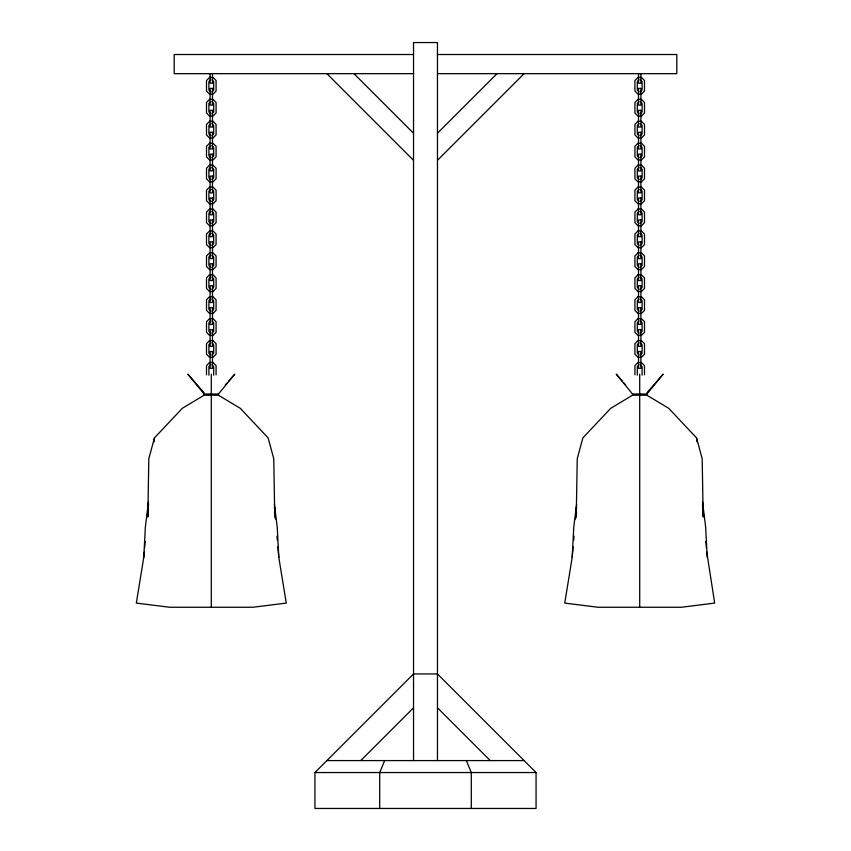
<?xml version="1.0" encoding="UTF-8"?>
<svg xmlns="http://www.w3.org/2000/svg" width="851" height="851" viewBox="0 0 851 851"><rect width="100%" height="100%" fill="white"/><g stroke="black" fill="none" stroke-linecap="round" stroke-linejoin="round"><path stroke-width="1.28" d="M277.883 546.81L278.809 557.416L286.255 603.082L253.002 607.252L169.572 607.252L136.33 603.082L143.766 557.416L145.351 527.077L148.499 501.675M706.766 552.118L714.67 603.082L681.428 607.252L597.998 607.252L564.745 603.082L572.191 557.416L573.776 527.077L576.616 504.207M148.531 504.239L147.808 517.025L148.819 458.721L154.446 437.893L182.316 408.299L204.112 395.215L218.473 395.215L240.259 408.299L268.129 437.893L273.756 458.721L274.767 517.025L274.479 511.908M576.521 511.908L576.233 517.025L577.244 458.721L582.871 437.893L610.741 408.299L632.527 395.215L646.888 395.215L668.684 408.299L696.554 437.893L702.181 458.721L703.192 517.025L702.469 504.239M143.766 557.416L144.234 552.118M144.574 548.14L145.149 541.513M147.329 516.344L147.67 512.376M147.904 509.728L148.478 503.101M572.191 557.416L573.117 546.81M573.691 540.194L574.031 536.215M575.521 519.004L575.755 516.344M576.095 512.376L576.553 507.079M154.084 441.807L154.446 437.893M384.663 760.581L379.706 772.548L379.706 808.45M218.473 395.215L218.473 394.013L234.748 374.153L228.749 381.025M646.888 395.215L646.888 394.013L663.163 374.153L646.888 392.822M225.324 384.96L227.036 382.993M210.591 79.824L208.899 81.526L208.899 90.1L210.591 91.791M211.984 91.791L213.686 90.1L213.686 81.526L211.984 79.824M210.591 101.758L208.899 103.45L208.899 112.034L210.591 113.726M211.984 113.726L213.686 112.034L213.686 103.45L211.984 101.758M210.591 123.682L208.899 125.374L208.899 133.958L210.591 135.649M211.984 135.649L213.686 133.958L213.686 125.374L211.984 123.682M210.591 145.617L208.899 147.308L208.899 155.882L210.591 157.584M211.984 157.584L213.686 155.882L213.686 147.308L211.984 145.617M210.591 167.541L208.899 169.232L208.899 177.816L210.591 179.508M211.984 179.508L213.686 177.816L213.686 169.232L211.984 167.541M210.591 189.465L208.899 191.156L208.899 199.74L210.591 201.432M211.984 201.432L213.686 199.74L213.686 191.156L211.984 189.465M210.591 211.399L208.899 213.09L208.899 221.675L210.591 223.366M211.984 223.366L213.686 221.675L213.686 213.09L211.984 211.399M210.591 233.323L208.899 235.014L208.899 243.599L210.591 245.29M211.984 245.29L213.686 243.599L213.686 235.014L211.984 233.323M210.591 255.247L208.899 256.949L208.899 265.523L210.591 267.214M211.984 267.214L213.686 265.523L213.686 256.949L211.984 255.247M210.591 277.181L208.899 278.873L208.899 287.457L210.591 289.149M211.984 289.149L213.686 287.457L213.686 278.873L211.984 277.181M210.591 299.105L208.899 300.797L208.899 309.381L210.591 311.072M211.984 311.072L213.686 309.381L213.686 300.797L211.984 299.105M210.591 321.04L208.899 322.731L208.899 331.305L210.591 333.007M211.984 333.007L213.686 331.305L213.686 322.731L211.984 321.04M210.591 342.964L208.899 344.655L208.899 353.239L210.591 354.931M211.984 354.931L213.686 353.239L213.686 344.655L211.984 342.964M437.467 133.213L497.016 73.665M210.591 364.888L208.899 366.579L208.899 375.163M437.467 160.296L524.099 73.665M639.016 79.824L637.314 81.526L637.314 90.1L639.016 91.791M640.409 91.791L642.101 90.1L642.101 81.526L640.409 79.824M639.016 101.758L637.314 103.45L637.314 112.034L639.016 113.726M640.409 113.726L642.101 112.034L642.101 103.45L640.409 101.758M639.016 123.682L637.314 125.374L637.314 133.958L639.016 135.649M640.409 135.649L642.101 133.958L642.101 125.374L640.409 123.682M639.016 145.617L637.314 147.308L637.314 155.882L639.016 157.584M640.409 157.584L642.101 155.882L642.101 147.308L640.409 145.617M639.016 167.541L637.314 169.232L637.314 177.816L639.016 179.508M640.409 179.508L642.101 177.816L642.101 169.232L640.409 167.541M639.016 189.465L637.314 191.156L637.314 199.74L639.016 201.432M640.409 201.432L642.101 199.74L642.101 191.156L640.409 189.465M639.016 211.399L637.314 213.09L637.314 221.675L639.016 223.366M640.409 223.366L642.101 221.675L642.101 213.09L640.409 211.399M639.016 233.323L637.314 235.014L637.314 243.599L639.016 245.29M640.409 245.29L642.101 243.599L642.101 235.014L640.409 233.323M639.016 255.247L637.314 256.949L637.314 265.523L639.016 267.214M640.409 267.214L642.101 265.523L642.101 256.949L640.409 255.247M639.016 277.181L637.314 278.873L637.314 287.457L639.016 289.149M640.409 289.149L642.101 287.457L642.101 278.873L640.409 277.181M639.016 299.105L637.314 300.797L637.314 309.381L639.016 311.072M640.409 311.072L642.101 309.381L642.101 300.797L640.409 299.105M639.016 321.04L637.314 322.731L637.314 331.305L639.016 333.007M640.409 333.007L642.101 331.305L642.101 322.731L640.409 321.04M639.016 342.964L637.314 344.655L637.314 353.239L639.016 354.931M640.409 354.931L642.101 353.239L642.101 344.655L640.409 342.964M639.016 364.888L637.314 366.579L637.314 375.163M314.934 772.548L413.533 673.949L437.467 673.949L536.066 772.548L536.066 808.45L314.934 808.45L314.934 772.548L536.066 772.548M360.75 760.581L413.533 707.798M413.533 54.517L174.189 54.517L174.189 73.665L413.533 73.665M437.467 54.517L676.811 54.517L676.811 73.665L437.467 73.665M204.112 392.822L187.837 374.153L204.112 394.013L218.473 394.013M622.251 381.025L616.252 374.153L632.527 394.013L646.888 394.013M326.901 760.581L524.099 760.581M353.984 73.665L413.533 133.213M640.409 364.888L642.101 366.579L642.101 375.163M326.901 73.665L413.533 160.296M211.984 364.888L213.686 366.579L213.686 375.163M437.467 707.798L490.25 760.581M623.964 382.993L625.676 384.96M466.337 760.581L471.294 772.548L471.294 808.45M702.5 501.675L705.649 527.077L707.234 557.416M274.384 504.207L277.224 527.077L278.809 557.416M696.554 437.893L696.916 441.807M702.522 503.101L703.096 509.728M703.33 512.376L703.671 516.344M705.851 541.513L706.426 548.14M274.447 507.079L274.905 512.376M275.245 516.344L275.479 519.004M276.969 536.215L277.309 540.194M644.494 374.834L644.494 365.59L641.409 362.494L638.016 362.494L634.92 365.59L634.931 374.834M640.909 73.516L640.909 83.217L638.516 83.217L638.516 73.516M639.707 374.153L639.707 607.252M632.527 394.013L632.527 395.215M437.467 760.581L437.467 42.55L413.533 42.55L413.533 760.581M216.08 374.834L216.08 365.59L212.984 362.494L209.591 362.494L206.506 365.59L206.506 374.834M212.484 73.516L212.484 83.217L210.091 83.217L210.091 73.516M211.293 374.153L211.293 607.252M204.112 394.013L204.112 395.215M209.591 77.43L206.506 80.526L206.506 91.1L209.591 94.184L212.984 94.184L216.08 91.1L216.08 80.526L212.984 77.43L209.591 77.43M209.591 99.365L206.506 102.46L206.506 113.023L209.591 116.119L212.984 116.119L216.08 113.023L216.08 102.46L212.984 99.365L209.591 99.365M209.591 121.289L206.506 124.384L206.506 134.947L209.591 138.043L212.984 138.043L216.08 134.947L216.08 124.384L212.984 121.289L209.591 121.289M209.591 143.223L206.506 146.308L206.506 156.882L209.591 159.977L212.984 159.977L216.08 156.882L216.08 146.308L212.984 143.223L209.591 143.223M209.591 165.147L206.506 168.243L206.506 178.806L209.591 181.901L212.984 181.901L216.08 178.806L216.08 168.243L212.984 165.147L209.591 165.147M209.591 187.071L206.506 190.167L206.506 200.73L209.591 203.825L212.984 203.825L216.08 200.73L216.08 190.167L212.984 187.071L209.591 187.071M209.591 209.006L206.506 212.101L206.506 222.664L209.591 225.76L212.984 225.76L216.08 222.664L216.08 212.101L212.984 209.006L209.591 209.006M209.591 230.929L206.506 234.025L206.506 244.588L209.591 247.684L212.984 247.684L216.08 244.588L216.08 234.025L212.984 230.929L209.591 230.929M209.591 252.853L206.506 255.949L206.506 266.523L209.591 269.607L212.984 269.607L216.08 266.523L216.08 255.949L212.984 252.853L209.591 252.853M209.591 274.788L206.506 277.883L206.506 288.446L209.591 291.542L212.984 291.542L216.08 288.446L216.08 277.883L212.984 274.788L209.591 274.788M209.591 296.712L206.506 299.807L206.506 310.37L209.591 313.466L212.984 313.466L216.08 310.37L216.08 299.807L212.984 296.712L209.591 296.712M209.591 318.646L206.506 321.731L206.506 332.305L209.591 335.4L212.984 335.4L216.08 332.305L216.08 321.731L212.984 318.646L209.591 318.646M209.591 340.57L206.506 343.666L206.506 354.229L209.591 357.324L212.984 357.324L216.08 354.229L216.08 343.666L212.984 340.57L209.591 340.57M638.016 77.43L634.92 80.526L634.931 91.1L638.016 94.184L641.409 94.184L644.494 91.1L644.494 80.526L641.409 77.43L638.016 77.43M638.016 99.365L634.92 102.46L634.931 113.023L638.016 116.119L641.409 116.119L644.494 113.023L644.494 102.46L641.409 99.365L638.016 99.365M638.016 121.289L634.92 124.384L634.931 134.947L638.016 138.043L641.409 138.043L644.494 134.947L644.494 124.384L641.409 121.289L638.016 121.289M638.016 143.223L634.92 146.308L634.931 156.882L638.016 159.977L641.409 159.977L644.494 156.882L644.494 146.308L641.409 143.223L638.016 143.223M638.016 165.147L634.92 168.243L634.931 178.806L638.016 181.901L641.409 181.901L644.494 178.806L644.494 168.243L641.409 165.147L638.016 165.147M638.016 187.071L634.92 190.167L634.931 200.73L638.016 203.825L641.409 203.825L644.494 200.73L644.494 190.167L641.409 187.071L638.016 187.071M638.016 209.006L634.92 212.101L634.931 222.664L638.016 225.76L641.409 225.76L644.494 222.664L644.494 212.101L641.409 209.006L638.016 209.006M638.016 230.929L634.92 234.025L634.931 244.588L638.016 247.684L641.409 247.684L644.494 244.588L644.494 234.025L641.409 230.929L638.016 230.929M638.016 252.853L634.92 255.949L634.931 266.523L638.016 269.607L641.409 269.607L644.494 266.523L644.494 255.949L641.409 252.853L638.016 252.853M638.016 274.788L634.92 277.883L634.931 288.446L638.016 291.542L641.409 291.542L644.494 288.446L644.494 277.883L641.409 274.788L638.016 274.788M638.016 296.712L634.92 299.807L634.931 310.37L638.016 313.466L641.409 313.466L644.494 310.37L644.494 299.807L641.409 296.712L638.016 296.712M638.016 318.646L634.92 321.731L634.931 332.305L638.016 335.4L641.409 335.4L644.494 332.305L644.494 321.731L641.409 318.646L638.016 318.646M638.016 340.57L634.92 343.666L634.931 354.229L638.016 357.324L641.409 357.324L644.494 354.229L644.494 343.666L641.409 340.57L638.016 340.57M212.484 88.387L210.091 88.387L210.091 105.141L212.484 105.141L212.484 88.387M640.909 88.387L638.516 88.387L638.516 105.141L640.909 105.141L640.909 88.387M212.484 110.311L210.091 110.311L210.091 127.065L212.484 127.065L212.484 110.311M640.909 110.311L638.516 110.311L638.516 127.065L640.909 127.065L640.909 110.311M212.484 132.245L210.091 132.245L210.091 148.999L212.484 148.999L212.484 132.245M640.909 132.245L638.516 132.245L638.516 148.999L640.909 148.999L640.909 132.245M212.484 154.169L210.091 154.169L210.091 170.923L212.484 170.923L212.484 154.169M640.909 154.169L638.516 154.169L638.516 170.923L640.909 170.923L640.909 154.169M212.484 176.104L210.091 176.104L210.091 192.858L212.484 192.858L212.484 176.104M640.909 176.104L638.516 176.104L638.516 192.858L640.909 192.858L640.909 176.104M212.484 198.028L210.091 198.028L210.091 214.782L212.484 214.782L212.484 198.028M640.909 198.028L638.516 198.028L638.516 214.782L640.909 214.782L640.909 198.028M212.484 219.952L210.091 219.952L210.091 236.706L212.484 236.706L212.484 219.952M640.909 219.952L638.516 219.952L638.516 236.706L640.909 236.706L640.909 219.952M212.484 241.886L210.091 241.886L210.091 258.64L212.484 258.64L212.484 241.886M640.909 241.886L638.516 241.886L638.516 258.64L640.909 258.64L640.909 241.886M212.484 263.81L210.091 263.81L210.091 280.564L212.484 280.564L212.484 263.81M640.909 263.81L638.516 263.81L638.516 280.564L640.909 280.564L640.909 263.81M212.484 285.734L210.091 285.734L210.091 302.488L212.484 302.488L212.484 285.734M640.909 285.734L638.516 285.734L638.516 302.488L640.909 302.488L640.909 285.734M212.484 307.668L210.091 307.668L210.091 324.422L212.484 324.422L212.484 307.668M640.909 307.668L638.516 307.668L638.516 324.422L640.909 324.422L640.909 307.668M212.484 329.592L210.091 329.592L210.091 346.346L212.484 346.346L212.484 329.592M640.909 329.592L638.516 329.592L638.516 346.346L640.909 346.346L640.909 329.592M212.484 351.527L210.091 351.527L210.091 368.281L212.484 368.281L212.484 351.527M640.909 351.527L638.516 351.527L638.516 368.281L640.909 368.281L640.909 351.527"/></g></svg>
